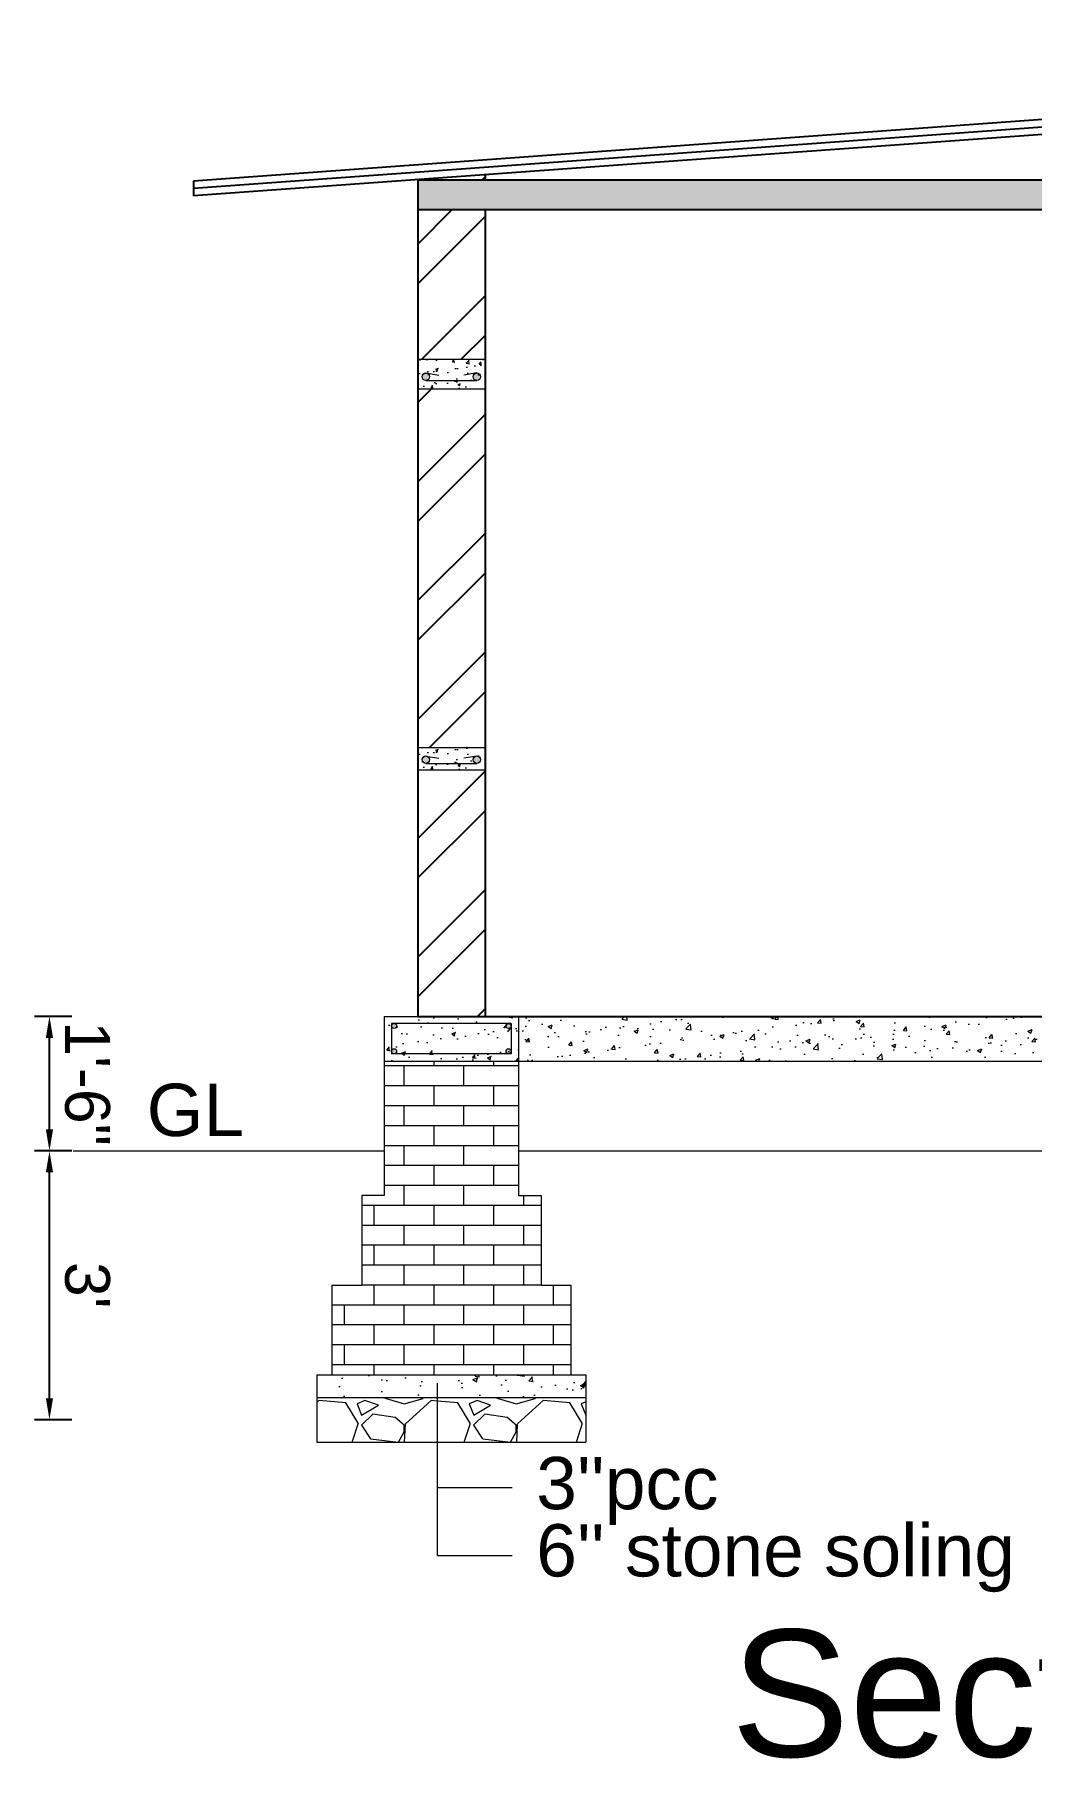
# Model space of a CAD drawing. Header units: inches. Extents: x 54699 to 80583, y -8431 to -3547.
# Drawn here: x 79869.2 to 80002.6, y -5638.9 to -5408.1 of the extents above; entities that cross this region are included whole.
import ezdxf

# ---------------------------------------------------------------- set-up
doc = ezdxf.new("R2010")
doc.units = ezdxf.units.IN
doc.header["$LTSCALE"] = 0.5
doc.header["$MEASUREMENT"] = 0
doc.header["$PDMODE"] = 66
for name, color, linetype, lineweight in [('door', 202, 'Continuous', 5), ('steps', 253, 'Continuous', 20), ('Toilet', 7, 'Continuous', 25), ('WALL - A', 1, 'Continuous', 40)]:
    doc.layers.add(name, color=color, linetype=linetype, lineweight=lineweight)
doc.styles.add('Lettring Text', font='arial.ttf')
doc.styles.get("Standard").update_dxf_attribs({"font": 'arial.ttf'})
doc.dimstyles.new('Copy of Standard', dxfattribs={"dimtxt": 6, "dimasz": 2.875, "dimexe": 2, "dimexo": 4, "dimgap": 2, "dimtad": 1, "dimdec": 0, "dimrnd": 1, "dimzin": 0, "dimdsep": 46, "dimlunit": 4, "dimtxsty": 'Lettring Text', "dimcen": 0.1, "dimclrd": 7, "dimclre": 7, "dimclrt": 7, "dimazin": 0, "dimtfac": 0.645, "dimtdec": 0, "dimtmove": 1, "dimatfit": 0, "dimfxl": 3, "dimfxlon": 1, "dimtfillclr": 256, "dimtolj": 1, "dimtzin": 0, "dimlwd": -1, "dimlwe": -1, "dimarcsym": 2})
pattern_1 = [(228.0127875, (-281120.6266, 25191.3475), (-120, -135), [2.01804, -199.7863207]), (184.96974073, (-281121.9766, 25189.8475), (180, 15), [3.46302, -342.8388714]), (132.51044708, (-281125.4266, 25189.5475), (150, -165), [2.44182, -241.74048894]), (267.273689, (-281131.2766, 25185.7975), (15, 300), [3.15357, -312.2033706]), (292.83365418, (-281131.4266, 25182.6475), (-75, 180), [3.092325, -306.1405969]), (357.273689, (-281130.2266, 25179.7975), (-300, 15), [3.15357, -312.2033706]), (37.69424047, (-281127.0766, 25179.6475), (-195, -150), [4.170435, -412.87272823]), (72.25532837, (-281123.7766, 25182.1975), (105, 330), [3.93732, -389.79482245]), (121.42956562, (-281122.5766, 25185.9475), (-120, 195), [3.16425, -313.26109665]), (175.2363583, (-281124.2266, 25188.6475), (165, -15), [3.61248, -177.0114387]), (222.3974378, (-281127.8266, 25188.9475), (-180, -165), [4.67172, -462.5006251]), (138.81407483, (-281116.4266, 25185.6475), (-105, 90), [1.594515, -157.8576722]), (171.4692344, (-281117.6266, 25186.6975), (195, -30), [3.033555, -300.32267124]), (225, (-281120.627, 25187.148), (-2e-15, -15), [2.121315, -19.09188844]), (203.1985905, (-281121.6766, 25188.9475), (75, 30), [1.14237, -113.0942266]), (291.8014095, (-281122.7266, 25188.4975), (-15, 45), [1.615545, -79.1619271]), (30.9637565, (-281122.1266, 25186.9975), (45, 30), [2.623935, -84.8403434]), (161.5650512, (-281119.8766, 25188.3475), (30, -15), [1.897365, -45.5367999]), (16.38954033, (-281131.4266, 25188.4975), (150, 45), [2.658, -263.1426772]), (70.34617594, (-281128.8766, 25189.2475), (-60, -165), [2.229915, -220.7611162]), (293.1985905, (-281119.8766, 25191.3475), (-30, 75), [2.284725, -111.9518716]), (343.61045967, (-281118.9766, 25189.2475), (-150, 45), [2.658, -263.1426772]), (339.4439548, (-281131.4266, 25179.1975), (-75, 30), [2.5632, -125.5968562]), (294.77514057, (-281129.0266, 25178.2975), (-75, 165), [2.14767, -212.61964595]), (66.8014095, (-281119.7266, 25176.3475), (30, 75), [2.284725, -111.9518716]), (17.35402464, (-281118.8266, 25178.4475), (-195, -60), [2.514465, -248.9313542]), (69.4439548, (-281127.0766, 25176.3475), (-30, -75), [1.2816, -126.8784562]), (101.3099325, (-281120.6266, 25176.3475), (-15, 60), [0.76485, -75.7204427]), (165.9637565, (-281120.7766, 25177.0975), (45, -15), [3.092325, -58.7542594]), (186.00900596, (-281123.7766, 25177.8475), (150, 15), [2.86575, -283.7088476]), (303.6900675, (-281122.1266, 25185.6475), (-15, 30), [2.16333, -51.91993913]), (353.15722659, (-281120.9266, 25183.8475), (255, -30), [3.77691, -373.91343936]), (60.9453959, (-281117.1766, 25183.3975), (-60, -105), [1.54434, -152.8901121]), (90, (-281116.427, 25184.748), (-15, 15), [0.9, -14.1]), (120.25643716, (-281124.0766, 25178.2975), (60, -105), [2.08386, -206.30279984]), (48.0127875, (-281125.1266, 25180.0975), (120, 135), [4.03608, -197.7682807]), (0, (-281122.427, 25183.098), (15, 15), [3.9, -11.1]), (325.30484647, (-281118.5266, 25183.0975), (150, -105), [2.37171, -234.7991145]), (254.0546041, (-281116.5766, 25181.7475), (-15, -60), [2.18403, -107.01761834]), (207.64597536, (-281117.1766, 25179.6475), (-285, -150), [3.555975, -352.04211273]), (175.42607874, (-281120.3266, 25177.9975), (-195, 15), [3.761985, -372.4361011])]
pattern_2 = [(50, (15596.7405, 110972.7023), (5.73808146, -0.50201708), [0.6, -6.6]), (355, (15596.7405, 110972.702), (-1.11001067, 6.01753707), [0.48, -5.28]), (100.4514, (15597.2187, 110972.6604), (4.62807505, 5.51551634), [0.50992152, -5.6091369]), (46.1842, (15596.7405, 110974.302), (8.5379284, -1.3241521), [0.9, -9.9]), (96.6356, (15597.452, 110974.192), (7.47730164, 7.79294297), [0.7648823, -8.413704]), (351.1842, (15596.7405, 110974.302), (7.47729556, 7.7929488), [0.72, -7.92]), (21, (15597.5405, 110973.9023), (4.77525642, -3.22095113), [0.6, -6.6]), (326, (15597.5405, 110973.902), (1.94652266, 5.80120036), [0.48, -5.28]), (71.4514, (15597.9385, 110973.634), (6.72178103, 2.58024397), [0.50992152, -5.6091369]), (37.5, (15596.7405, 110972.7023), (0.097278843, 2.66315083), [0, -5.216, 0, -5.36, 0, -5.3]), (7.5, (15596.7405, 110972.7023), (2.1045563, 3.155293695), [0, -3.056, 0, -5.096, 0, -2.02]), (327.5, (15594.9565, 110972.7023), (4.27057949, -0.180438974), [0, -2, 0, -6.24, 0, -8.28]), (317.5, (15594.1565, 110972.7023), (4.66548935, 0.80083986), [0, -2.6, 0, -4.144, 0, -5.88])]
pattern_3 = [(50, (0, 0), (5.73808146, -0.50201708), [0.6, -6.6]), (355, (0, 0), (-1.11001067, 6.01753707), [0.48, -5.28]), (100.4514445, (0.478, -0.042), (4.62807077, 5.51551993), [0.50992154, -5.6091369]), (46.1842, (0, 1.6), (8.53793065, -1.32415425), [0.9, -9.9]), (96.635635, (0.7115, 1.49), (7.4772956, 7.7929488), [0.7648827, -8.4137101]), (351.184164, (0, 1.6), (7.4772956, 7.7929488), [0.72, -7.92]), (21, (0.8, 1.2), (4.77525642, -3.22095113), [0.6, -6.6]), (326, (0.8, 1.2), (1.94652266, 5.80120036), [0.48, -5.28]), (71.451445, (1.198, 0.9316), (6.721779, 2.58024922), [0.5099215, -5.6091369]), (37.5, (0, 0), (0.09727884, 2.66315083), [0, -5.216, 0, -5.36, 0, -5.3]), (7.5, (0, 0), (2.1045563, 3.1552937), [0, -3.056, 0, -5.096, 0, -2.02]), (327.5, (-1.784, 0), (4.27057949, -0.180438974), [0, -2, 0, -6.24, 0, -8.28]), (317.5, (-2.584, 0), (4.66548935, 0.80083986), [0, -2.6, 0, -4.144, 0, -5.88])]

# ---------------------------------------------------------------- blocks, each defined once
blk = doc.blocks.new('*D1169')
at = {"color": 7, "transparency": 16777216}
for p, q in [((79874.19, -5557.53), (79869.19, -5557.53)), ((79871.19, -5590.65), (79871.19, -5560.4)), ((79874.19, -5593.52), (79869.19, -5593.52))]:
    blk.add_line(p, q, dxfattribs=at)
at = {"color": 7, "linetype": 'ByBlock', "transparency": 16777216}
for points in [[(79871.67, -5560.4), (79870.71, -5560.4), (79871.19, -5557.53)], [(79871.67, -5590.65), (79870.71, -5590.65), (79871.19, -5593.52)]]:
    blk.add_solid(points, dxfattribs=at)
at = {"layer": 'Defpoints', "color": 0, "linetype": 'ByBlock', "transparency": 16777216}
for p in [(79871.19, -5557.53), (79906.99, -5557.53), (79906.99, -5593.52)]:
    blk.add_point(p, dxfattribs=at)
at = {"color": 7, "linetype": 'ByBlock', "lineweight": 5, "transparency": 16777216, "insert": (79876.25, -5575.52), "char_height": 6, "attachment_point": 5, "rotation": 270.0012, "style": 'Lettring Text'}
blk.add_mtext("\\A1;3'", dxfattribs=at)
blk = doc.blocks.new('*D1173')
at = {"color": 7, "transparency": 16777216}
for p, q in [((79874.19, -5539.52), (79869.19, -5539.52)), ((79871.19, -5554.65), (79871.19, -5542.4)), ((79874.19, -5557.53), (79869.19, -5557.53))]:
    blk.add_line(p, q, dxfattribs=at)
for points in [[(79871.67, -5542.4), (79870.71, -5542.4), (79871.19, -5539.52)], [(79871.67, -5554.65), (79870.71, -5554.65), (79871.19, -5557.53)]]:
    blk.add_solid(points, dxfattribs=at)
at = {"layer": 'Defpoints', "color": 0, "transparency": 16777216}
for p in [(79871.19, -5539.52), (79915.99, -5539.52), (79906.99, -5557.53)]:
    blk.add_point(p, dxfattribs=at)
at = {"color": 7, "transparency": 16777216, "insert": (79876.25, -5548.52), "char_height": 6, "attachment_point": 5, "rotation": 270.0012, "style": 'Lettring Text'}
blk.add_mtext('\\A1;1\'-6"', dxfattribs=at)

msp = doc.modelspace()

# ---------------------------------------------------------------- hatches: boundary and pattern name
at = {"linetype": 'ByBlock', "lineweight": 5}
h = msp.add_hatch(dxfattribs=at)
h.set_pattern_fill('AR-CONC', scale=0.5, style=0)
h.set_pattern_definition([(50, (33681.5622, 63352.2313), (3.58630091, -0.31376067), [0.375, -4.125]), (355, (33681.5622, 63352.2313), (-0.69375667, 3.76096067), [0.3, -3.3]), (100.4514, (33681.861, 63352.205), (2.89254691, 3.44719771), [0.31870095, -3.50571056]), (46.1842, (33681.562, 63353.2313), (5.33620524, -0.82759507), [0.5625, -6.1875]), (96.6356, (33682.007, 63353.1623), (4.67331353, 4.87058935), [0.47805144, -5.258565]), (351.1842, (33681.562, 63353.231), (4.67330973, 4.870593), [0.45, -4.95]), (21, (33682.0622, 63352.9813), (2.98453526, -2.01309445), [0.375, -4.125]), (326, (33682.0622, 63352.9813), (1.21657666, 3.62575023), [0.3, -3.3]), (71.4514, (33682.311, 63352.8135), (4.20111314, 1.61265248), [0.31870095, -3.50571056]), (37.5, (33681.5622, 63352.2313), (0.060799277, 1.66446927), [0, -3.26, 0, -3.35, 0, -3.3125]), (7.5, (33681.5622, 63352.2313), (1.315347687, 1.97205856), [0, -1.91, 0, -3.185, 0, -1.2625]), (327.5, (33680.4472, 63352.2313), (2.66911218, -0.112774359), [0, -1.25, 0, -3.9, 0, -5.175]), (317.5, (33679.9472, 63352.2313), (2.91593085, 0.50052491), [0, -1.625, 0, -2.59, 0, -3.675])])
h.paths.add_polyline_path([(79929.49, -5451.52), (79920.49, -5451.52), (79920.49, -5455.52), (79929.49, -5455.52)])
edge = h.paths.add_edge_path(flags=16)
edge.add_arc((79928.4, -5454.16), 0.496, 180, 268.058, ccw=False)
edge.add_arc((79928.4, -5454.16), 0.496, 0, 180, ccw=False)
edge.add_arc((79928.4, -5454.16), 0.496, -91.942, 0, ccw=False)
edge.add_line((79928.39, -5454.66), (79921.59, -5454.66))
edge.add_arc((79921.57, -5454.16), 0.496, 180, 271.942, ccw=False)
edge.add_arc((79921.57, -5454.16), 0.496, 0, 180, ccw=False)
edge.add_arc((79921.57, -5454.16), 0.496, -88.058, 0, ccw=False)
edge.add_line((79921.59, -5454.66), (79928.39, -5454.66))
h = msp.add_hatch(color=7, dxfattribs=at)
h.paths.add_polyline_path([(79928.9, -5453.89, 0.414214), (79928.4, -5453.39), (79928.24, -5453.42, 0.315664), (79927.91, -5453.89, 1)])
h.paths.add_polyline_path([(79921.74, -5453.42), (79921.57, -5453.39, 0.414214), (79921.07, -5453.89, 0.404321), (79921.55, -5454.39), (79921.59, -5454.39, 0.404321), (79922.07, -5453.89, 0.315664)])
h = msp.add_hatch(dxfattribs=at)
h.set_pattern_fill('AR-CONC', scale=0.5, style=0)
h.set_pattern_definition([(50, (33681.5622, 63301.2313), (3.58630091, -0.31376067), [0.375, -4.125]), (355, (33681.5622, 63301.2313), (-0.69375667, 3.76096067), [0.3, -3.3]), (100.4514, (33681.861, 63301.205), (2.89254691, 3.44719771), [0.31870095, -3.50571056]), (46.1842, (33681.562, 63302.2313), (5.33620524, -0.82759507), [0.5625, -6.1875]), (96.6356, (33682.007, 63302.1623), (4.67331353, 4.87058935), [0.47805144, -5.258565]), (351.1842, (33681.562, 63302.231), (4.67330973, 4.870593), [0.45, -4.95]), (21, (33682.0622, 63301.9813), (2.98453526, -2.01309445), [0.375, -4.125]), (326, (33682.0622, 63301.9813), (1.21657666, 3.62575023), [0.3, -3.3]), (71.4514, (33682.311, 63301.8135), (4.20111314, 1.61265248), [0.31870095, -3.50571056]), (37.5, (33681.5622, 63301.2313), (0.060799277, 1.66446927), [0, -3.26, 0, -3.35, 0, -3.3125]), (7.5, (33681.5622, 63301.2313), (1.315347687, 1.97205856), [0, -1.91, 0, -3.185, 0, -1.2625]), (327.5, (33680.4472, 63301.2313), (2.66911218, -0.112774359), [0, -1.25, 0, -3.9, 0, -5.175]), (317.5, (33679.9472, 63301.2313), (2.91593085, 0.50052491), [0, -1.625, 0, -2.59, 0, -3.675])])
h.paths.add_polyline_path([(79929.49, -5503.52), (79920.49, -5503.52), (79920.49, -5506.52), (79929.49, -5506.52)])
h.paths.add_polyline_path([(79928.39, -5505.66, -0.404321), (79927.91, -5505.16, -1), (79928.9, -5505.16, -0.424176), (79928.39, -5505.66), (79921.59, -5505.66, -0.424176), (79921.07, -5505.16, -1), (79922.07, -5505.16, -0.404321), (79921.59, -5505.66)], flags=16)
h = msp.add_hatch(color=7, dxfattribs=at)
h.paths.add_polyline_path([(79928.9, -5505.16, 0.414214), (79928.4, -5504.67), (79928.24, -5504.7, 0.315664), (79927.91, -5505.16, 1)])
h.paths.add_polyline_path([(79921.74, -5504.7), (79921.57, -5504.67, 0.414214), (79921.07, -5505.16, 0.404321), (79921.55, -5505.66), (79921.59, -5505.66, 0.404321), (79922.07, -5505.16, 0.315664)])
at = {"layer": 'door', "ltscale": 0.5}
h = msp.add_hatch(dxfattribs=at)
h.set_pattern_fill('AR-CONC', color=256, scale=0.8, style=0)
h.set_pattern_definition(pattern_3)
h.paths.add_polyline_path([(80161.43, -5427.52), (79920.49, -5427.52), (79920.49, -5431.52), (80161.43, -5431.52)])
h = msp.add_hatch(dxfattribs=at)
h.set_pattern_fill('AR-CONC', color=256, scale=0.8, style=0)
h.set_pattern_definition(pattern_2)
h.paths.add_polyline_path([(79933.99, -5539.52), (79915.99, -5539.52), (79915.99, -5545.52), (79933.99, -5545.52), (79933.99, -5540.47)])
h.paths.add_polyline_path([(79932.99, -5540.47), (79932.99, -5544.52), (79916.99, -5544.52), (79916.99, -5540.47), (79917.29, -5540.47, -0.049683), (79917.36, -5540.47)], flags=16)
h.paths.add_polyline_path([(79932.98, -5540.81, -1), (79932.31, -5540.81, -1)], flags=0)
h.paths.add_polyline_path([(79932.99, -5544.19, -1), (79932.32, -5544.19, -1)], flags=16)
h.paths.add_polyline_path([(79917.66, -5544.19, -1), (79916.99, -5544.19, -1)], flags=16)
h = msp.add_hatch(dxfattribs=at)
h.set_pattern_fill('AR-CONC', color=256, scale=0.8, style=0)
h.set_pattern_definition(pattern_2)
h.paths.add_polyline_path([(79932.99, -5540.47), (79916.99, -5540.47), (79916.99, -5544.52), (79932.99, -5544.52)])
h = msp.add_hatch(color=256, dxfattribs=at)
h.paths.add_polyline_path([(79917.66, -5540.8, 0.385424), (79917.36, -5540.47), (79917.29, -5540.47, 0.385424), (79916.99, -5540.8, 1)])
h.paths.add_polyline_path([(79916.99, -5544.19, 1), (79917.66, -5544.19, 1)])
h.paths.add_polyline_path([(79932.31, -5540.81, 1), (79932.98, -5540.81, 1)])
h.paths.add_polyline_path([(79932.32, -5544.19, 1), (79932.99, -5544.19, 1)])
at = {"layer": 'door', "ltscale": 0.5, "transparency": 33554648}
h = msp.add_hatch(dxfattribs=at)
h.set_pattern_fill('AR-BRSTD', color=256)
h.set_pattern_definition([(0, (-75477.3334, 21347.908), (0, 2.667), []), (90, (-75477.3334, 21347.908), (-4, 2.667), [2.667, -2.667])])
h.paths.add_polyline_path([(79933.99, -5545.52), (79915.99, -5545.52), (79915.99, -5563.52), (79933.99, -5563.52)])
h.paths.add_polyline_path([(79936.99, -5563.52), (79912.99, -5563.52), (79912.99, -5575.52), (79933.99, -5575.52), (79936.99, -5575.52)])
h.paths.add_polyline_path([(79940.99, -5575.52), (79933.99, -5575.52), (79912.99, -5575.52), (79908.99, -5575.52), (79908.99, -5587.52), (79940.99, -5587.52)])
at = {"layer": 'door', "ltscale": 0.5}
h = msp.add_hatch(dxfattribs=at)
h.set_pattern_fill('AR-CONC', color=256, style=0)
h.set_pattern_definition([(50, (75157.248, 62855.361), (7.17260183, -0.62752135), [0.75, -8.25]), (355, (75157.248, 62855.361), (-1.3875133, 7.5219213), [0.6, -6.6]), (100.4514, (75157.846, 62855.3086), (5.7850938, 6.8943954), [0.6374019, -7.0114211]), (46.1842, (75157.248, 62857.361), (10.6724105, -1.6551901), [1.125, -12.375]), (96.6356, (75158.137, 62857.223), (9.346627, 9.7411787), [0.9561029, -10.51713]), (351.1842, (75157.248, 62857.361), (9.3466195, 9.741186), [0.9, -9.9]), (21, (75158.248, 62856.861), (5.9690705, -4.0261889), [0.75, -8.25]), (326, (75158.248, 62856.861), (2.4331533, 7.25150045), [0.6, -6.6]), (71.4514, (75158.7454, 62856.5254), (8.4022263, 3.225305), [0.6374019, -7.0114211]), (37.5, (75157.248, 62855.361), (0.12159855, 3.32893854), [0, -6.52, 0, -6.7, 0, -6.625]), (7.5, (75157.248, 62855.361), (2.63069537, 3.94411712), [0, -3.82, 0, -6.37, 0, -2.525]), (327.5, (75155.018, 62855.361), (5.33822436, -0.22554872), [0, -2.5, 0, -7.8, 0, -10.35]), (317.5, (75154.018, 62855.361), (5.8318617, 1.00104982), [0, -3.25, 0, -5.18, 0, -7.35])])
h.paths.add_polyline_path([(79942.99, -5587.52), (79906.99, -5587.52), (79906.99, -5590.52), (79942.99, -5590.52)])
at = {"layer": 'door', "ltscale": 0.5, "transparency": 33554648}
h = msp.add_hatch(dxfattribs=at)
h.set_pattern_fill('GRAVEL', color=256, scale=15)
h.set_pattern_definition(pattern_1)
h.paths.add_polyline_path([(79923.14, -5590.52), (79906.99, -5590.52), (79906.99, -5596.52), (79923.14, -5596.52)])
h = msp.add_hatch(dxfattribs=at)
h.set_pattern_fill('GRAVEL', color=256, scale=15)
h.set_pattern_definition(pattern_1)
h.paths.add_polyline_path([(79942.99, -5596.52), (79942.99, -5590.52), (79923.14, -5590.52), (79923.14, -5596.52)])
at = {"layer": 'steps', "ltscale": 0.3}
h = msp.add_hatch(dxfattribs=at)
h.set_pattern_fill('AR-CONC', scale=0.8, style=0)
h.set_pattern_definition(pattern_3)
h.paths.add_polyline_path([(80033.99, -5539.52), (79933.99, -5539.52), (79933.99, -5545.52), (80033.99, -5545.52)])
at = {"layer": 'WALL - A', "lineweight": 25}
h = msp.add_hatch(dxfattribs=at)
h.set_pattern_fill('ANSI32', color=256, scale=30, style=0)
h.paths.add_polyline_path([(79929.49, -5426.87), (79920.49, -5427.52), (79929.49, -5427.52)])
h = msp.add_hatch(dxfattribs=at)
h.set_pattern_fill('ANSI32', color=256, scale=30, style=0)
h.paths.add_polyline_path([(79929.49, -5431.52), (79920.49, -5431.52), (79920.49, -5451.52), (79929.49, -5451.52)])
h = msp.add_hatch(dxfattribs=at)
h.set_pattern_fill('ANSI32', color=256, scale=30, style=0)
h.paths.add_polyline_path([(79929.49, -5455.52), (79920.49, -5455.52), (79920.49, -5503.52), (79929.49, -5503.52)])
h = msp.add_hatch(dxfattribs=at)
h.set_pattern_fill('ANSI32', color=256, scale=30, style=0)
h.paths.add_polyline_path([(79929.49, -5506.52), (79920.49, -5506.52), (79920.49, -5539.52), (79929.49, -5539.52)])

# ---------------------------------------------------------------- linework, layer by layer
at = {"color": 7, "linetype": 'ByBlock', "lineweight": 5}
for p, q in [((79920.49, -5451.52), (79929.49, -5451.52)), ((79921.57, -5453.39), (79923.32, -5453.7)), ((79928.4, -5453.39), (79926.66, -5453.7)), ((79920.49, -5455.52), (79929.49, -5455.52)), ((79920.49, -5455.52), (79929.49, -5455.52)), ((79921.55, -5454.39), (79928.4, -5454.39)), ((79920.49, -5503.52), (79929.49, -5503.52)), ((79920.49, -5506.52), (79929.49, -5506.52)), ((79920.49, -5506.52), (79929.49, -5506.52)), ((79921.55, -5505.66), (79928.4, -5505.66)), ((79921.57, -5504.67), (79923.32, -5504.97)), ((79928.4, -5504.67), (79926.66, -5504.97)), ((79923.14, -5611.68), (79923.14, -5588.62)), ((79923.14, -5602.59), (79933.14, -5602.59)), ((79923.14, -5611.68), (79933.14, -5611.68))]:
    msp.add_line(p, q, dxfattribs=at)
at = {"color": 7, "linetype": 'ByBlock', "lineweight": 5, "ltscale": 10}
for p, q in [((79874.35, -5557.53), (79915.99, -5557.53)), ((79933.99, -5557.53), (80147.9, -5557.51))]:
    msp.add_line(p, q, dxfattribs=at)
at = {"color": 7, "linetype": 'ByBlock', "lineweight": 5}
for centre in [(79921.57, -5453.89), (79928.4, -5453.89), (79921.57, -5505.16), (79928.4, -5505.16)]:
    msp.add_circle(centre, 0.496, dxfattribs=at)
at = {"layer": 'door', "ltscale": 0.5}
for p, q in [((79915.99, -5539.52), (79933.99, -5539.52)), ((79915.99, -5539.52), (79915.99, -5563.52)), ((79932.99, -5540.47), (79916.99, -5540.47)), ((79916.99, -5540.47), (79916.99, -5544.52)), ((79920.49, -5539.52), (79929.49, -5539.52)), ((79920.49, -5539.52), (79929.49, -5539.52)), ((79929.49, -5539.52), (79920.49, -5539.52)), ((79920.49, -5539.52), (79929.49, -5539.52)), ((79932.48, -5540.47), (79931.98, -5541.12)), ((79932.99, -5540.92), (79932.48, -5541.57)), ((79932.99, -5540.47), (79932.99, -5544.52)), ((79933.99, -5539.52), (79933.99, -5563.52)), ((79915.99, -5545.52), (79933.99, -5545.52)), ((79932.99, -5544.52), (79916.99, -5544.52)), ((79920.49, -5545.52), (80161.4, -5545.52)), ((79912.99, -5563.52), (79912.99, -5575.52)), ((79915.99, -5563.52), (79912.99, -5563.52)), ((79933.99, -5563.52), (79936.99, -5563.52)), ((79936.99, -5563.52), (79936.99, -5575.52)), ((79908.99, -5575.52), (79912.99, -5575.52)), ((79908.99, -5575.52), (79908.99, -5587.52)), ((79936.99, -5575.52), (79940.99, -5575.52)), ((79940.99, -5575.52), (79940.99, -5587.52)), ((79906.99, -5587.52), (79942.99, -5587.52)), ((79906.99, -5587.52), (79906.99, -5596.52)), ((79942.99, -5587.52), (79942.99, -5596.52)), ((79906.99, -5590.52), (79942.99, -5590.52)), ((79906.99, -5596.52), (79942.99, -5596.52))]:
    msp.add_line(p, q, dxfattribs=at)
for centre in [(79917.32, -5540.8), (79932.65, -5540.81), (79917.32, -5544.19), (79932.65, -5544.19)]:
    msp.add_circle(centre, 0.335, dxfattribs=at)
at = {"layer": 'Toilet'}
for p, q in [((80161.43, -5408.07), (79890.49, -5427.69)), ((80161.43, -5409.08), (79890.49, -5428.69)), ((80161.43, -5410.08), (79890.49, -5429.69)), ((79890.49, -5427.69), (79890.49, -5429.69)), ((79920.49, -5427.52), (80161.43, -5427.52)), ((79920.49, -5427.52), (79920.49, -5539.52)), ((79929.49, -5426.87), (79929.49, -5427.52)), ((79920.49, -5431.52), (80161.43, -5431.52)), ((79929.49, -5431.52), (79929.49, -5539.52)), ((79920.49, -5539.52), (80161.43, -5539.52))]:
    msp.add_line(p, q, dxfattribs=at)

# ---------------------------------------------------------------- texts
at = {"color": 7, "linetype": 'ByBlock', "lineweight": 5}
for s, insert, char_height, width, attachment_point in [('{\\fArial CE|b0|i0|c0|p34;GL}', (79884.21, -5548.54), 7, 174.1012, 1), ("{\\fArial CE|b0|i0|c238|p34;3'}'{\\fArial CE|b0|i0|c238|p34;pcc}", (79936.35, -5598.5), 7, 174.1012, 1), ("{\\fArial CE|b0|i0|c0|p34;6\\fArial CE|b0|i0|c238|p34;'}'{\\fArial CE|b0|i0|c238|p34; \\fArial CE|b0|i0|c0|p34;stone\\fArial CE|b0|i0|c238|p34; soling}", (79936.35, -5607.5), 7, 174.1012, 1), ('{\\fArial CE|b0|i0|c238|p34;\\P\\fArial CE|b0|i0|c0|p34;\\H2.8333x;Section at A-A}', (80038.31, -5625.25), 6, 232.9624, 5)]:
    msp.add_mtext(s, dxfattribs=dict(at, insert=insert, char_height=char_height, width=width, attachment_point=attachment_point))

# ---------------------------------------------------------------- dimensions: what is measured, and where the dimension line sits
dim = msp.add_linear_dim(base=(79871.19, -5539.52), p1=(79906.99, -5557.53), p2=(79915.99, -5539.52), angle=270.0012, dimstyle='Copy of Standard')
dim.commit()
dim.dimension.update_dxf_attribs({"geometry": '*D1173', "text_midpoint": (79871.19, -5548.52), "dimtype": 160})
dim = msp.add_aligned_dim(p1=(79906.99, -5593.52), p2=(79906.99, -5557.53), distance=35.8, dimstyle='Copy of Standard', dxfattribs=at)
dim.commit()
dim.dimension.update_dxf_attribs({"geometry": '*D1169', "text_midpoint": (79876.25, -5575.52)})

doc.saveas('drawing.dxf')
